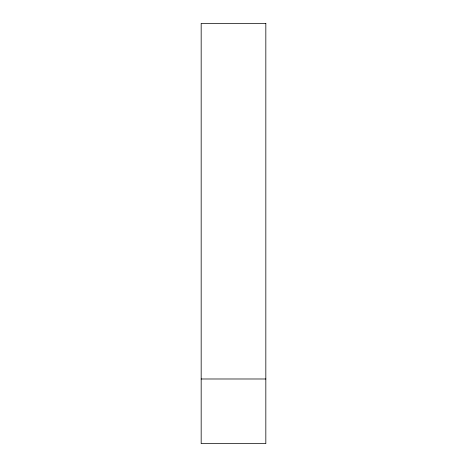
<?xml version="1.0" encoding="UTF-8"?>
<svg xmlns="http://www.w3.org/2000/svg" width="467" height="467" viewBox="0 0 467 467"><rect width="100%" height="100%" fill="white"/><g stroke="black" fill="none" stroke-linecap="round" stroke-linejoin="round"><path stroke-width="0.7" d="M201.172 378.988L265.828 378.988M265.828 23.35L201.172 23.35L201.172 443.65L265.828 443.65L265.828 23.35"/></g></svg>
